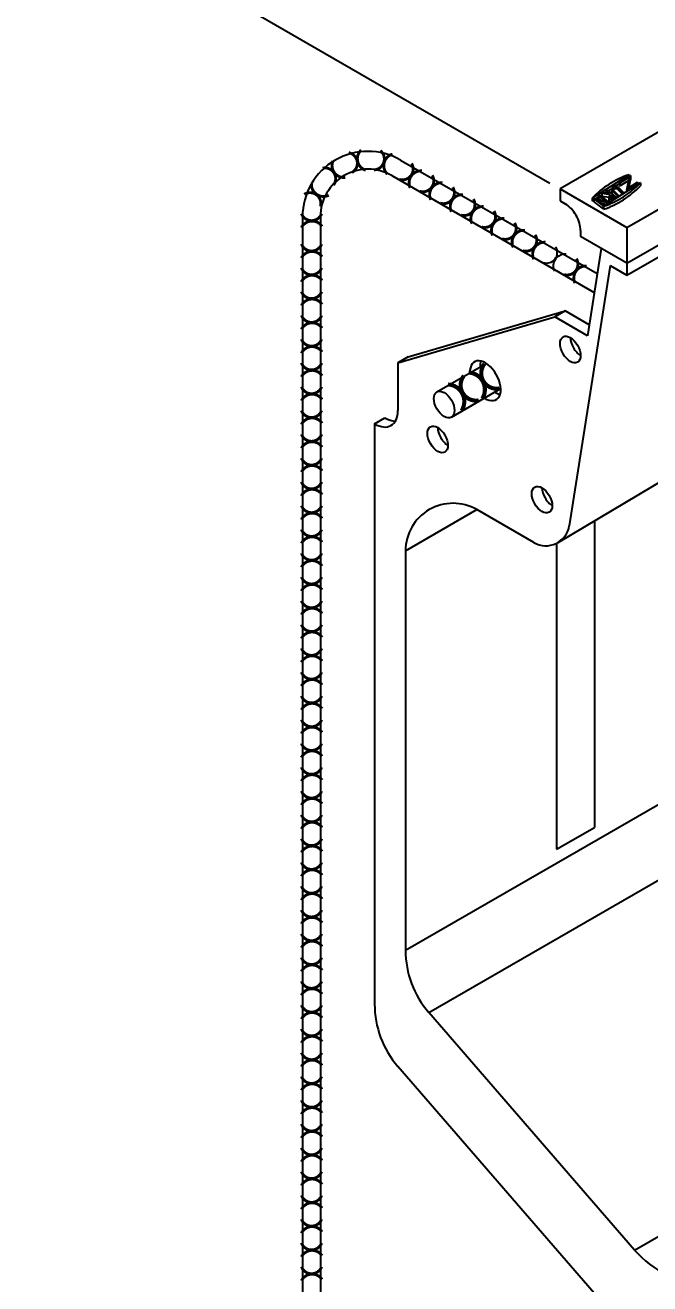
# Model space of a CAD drawing. Extents: x 134 to 282, y 157 to 239.
# Drawn here: x 192.73 to 205.86, y 170.2 to 196.66 of the extents above; entities that cross this region are included whole.
import ezdxf

# ---------------------------------------------------------------- set-up
doc = ezdxf.new("R2010")
doc.units = 0
doc.header["$LTSCALE"] = 0.75
doc.header["$MEASUREMENT"] = 0
doc.layers.get('0').update_dxf_attribs({"linetype": 'CONTINUOUS'})
doc.layers.get('DEFPOINTS').update_dxf_attribs({"linetype": 'CONTINUOUS'})
doc.layers.add('MATERIAL', color=1, linetype='CONTINUOUS')
doc.layers.add('OBJECTS', color=3, linetype='CONTINUOUS')
doc.styles.add('STD', font='ITALICC')
doc.dimstyles.get("Standard").update_dxf_attribs({"dimtxt": 1.5, "dimasz": 1, "dimexe": 1, "dimexo": 0.125, "dimgap": 0.125, "dimtad": 0, "dimtih": 1, "dimtoh": 1, "dimdec": 4, "dimzin": 0, "dimdsep": 46, "dimlunit": 5, "dimtxsty": 'STD', "dimcen": 0.0625, "dimadec": 0, "dimazin": 0, "dimtfac": 1, "dimtdec": 4, "dimtofl": 0, "dimtmove": 0, "dimatfit": 3, "dimfxl": 0, "dimfrac": 2, "dimtolj": 1, "dimtzin": 0, "dimarcsym": 0})

# ---------------------------------------------------------------- blocks, each defined once
blk = doc.blocks.new('*D1')
at = {"color": 0, "linetype": 'ByBlock'}
for p, q in [((177.544793, 216.675946), (189.24247, 216.675946)), ((188.24247, 215.675946), (188.24247, 207.068804)), ((188.24247, 195.925947), (188.24247, 204.53309)), ((164.294793, 194.925947), (189.24247, 194.925947))]:
    blk.add_line(p, q, dxfattribs=at)
for points in [[(188.075803, 215.675946), (188.409137, 215.675946), (188.24247, 216.675946)], [(188.075803, 195.925947), (188.409137, 195.925947), (188.24247, 194.925947)]]:
    blk.add_solid(points, dxfattribs=at)
at = {"layer": 'DEFPOINTS', "color": 0, "linetype": 'ByBlock'}
for p in [(177.419793, 216.675946), (188.24247, 216.675946), (164.169793, 194.925947)]:
    blk.add_point(p, dxfattribs=at)
at = {"color": 0, "linetype": 'ByBlock', "insert": (188.24247, 205.800947), "char_height": 1.5, "attachment_point": 5, "style": 'STD'}
blk.add_mtext('\\A1;21 3/4 [552]', dxfattribs=at)

msp = doc.modelspace()

# ---------------------------------------------------------------- linework, layer by layer
at = {"layer": 'MATERIAL', "color": 7}
for p, q in [((200.624503, 193.82167), (204.757628, 191.43541)), ((200.437003, 193.496911), (204.695287, 191.038389)), ((198.562003, 192.630885), (198.562003, 168.562315)), ((198.937003, 192.630885), (198.937003, 168.562315))]:
    msp.add_line(p, q, dxfattribs=at)
for radius in [1.375, 1]:
    msp.add_arc((199.937003, 192.630885), radius, 60, 180, dxfattribs=at)
at = {"layer": 'OBJECTS', "color": 7}
for p, q in [((221.29517, 203.214382), (203.974662, 193.214382)), ((193.365851, 199.339382), (203.758156, 193.339382)), ((205.381954, 192.401882), (208.304789, 194.089382)), ((205.424666, 193.515151), (204.650168, 193.02165)), ((205.455212, 193.500648), (205.222166, 193.352154)), ((205.434569, 193.463419), (205.241989, 193.340709)), ((205.377211, 193.18631), (205.434569, 193.463419)), ((205.398353, 193.22595), (205.455212, 193.500648)), ((205.424666, 193.515151), (205.424666, 193.481184)), ((205.455212, 193.500648), (205.455212, 193.410085)), ((203.974662, 193.214382), (205.381954, 192.401882)), ((203.974662, 193.214382), (203.974662, 192.964382)), ((205.664608, 193.344243), (204.890109, 192.850743)), ((204.975454, 193.194952), (204.942843, 193.176124)), ((204.942843, 193.176124), (205.007591, 193.118478)), ((204.942843, 193.176124), (204.942843, 193.127323)), ((204.975454, 193.194952), (205.156604, 193.033672)), ((205.065459, 193.223769), (204.994134, 193.178321)), ((205.063786, 193.207964), (205.063786, 193.145464)), ((205.066746, 193.187034), (205.196162, 193.058878)), ((205.085656, 193.197722), (205.210868, 193.073728)), ((205.222166, 193.32362), (205.15612, 193.281537)), ((205.167629, 193.255097), (205.297045, 193.126941)), ((205.182335, 193.269948), (205.311751, 193.141791)), ((205.182335, 193.207448), (205.287101, 193.103701)), ((205.241989, 193.340709), (205.222166, 193.352154)), ((205.222166, 193.352154), (205.222166, 193.289654)), ((205.222166, 193.289654), (205.241989, 193.278209)), ((205.419667, 193.391423), (205.241989, 193.278209)), ((205.241989, 193.340709), (205.241989, 193.278209)), ((205.620508, 193.341336), (205.377211, 193.18631)), ((205.377211, 193.18631), (205.377211, 193.161118)), ((205.598962, 193.353776), (205.398353, 193.22595)), ((205.419946, 193.23971), (205.455212, 193.410085)), ((205.598962, 193.353776), (205.620508, 193.341336)), ((205.620508, 193.341336), (205.620508, 193.316143)), ((205.664608, 193.344243), (205.664608, 193.281743)), ((203.974662, 192.964382), (204.082915, 192.901882)), ((204.650168, 193.02165), (204.650168, 192.95915)), ((204.683264, 192.980239), (204.650168, 192.95915)), ((204.683264, 193.008773), (204.683264, 192.946273)), ((204.683264, 193.008773), (204.88235, 192.858921)), ((204.947152, 192.950858), (204.683264, 193.008773)), ((204.683264, 192.946273), (204.88235, 192.796421)), ((204.783287, 193.043972), (204.716572, 193.001463)), ((204.987661, 192.9205), (204.772615, 192.967695)), ((204.772615, 192.967695), (204.902032, 192.870284)), ((204.802583, 193.084801), (204.783287, 193.07366)), ((204.783287, 193.07366), (204.783287, 193.01116)), ((204.783287, 193.07366), (204.947152, 192.950858)), ((204.783287, 193.01116), (204.829215, 192.976741)), ((204.802583, 193.084801), (205.006957, 192.93164)), ((204.853122, 193.088471), (204.823161, 193.069379)), ((204.948632, 192.888033), (204.849566, 192.909775)), ((204.853122, 193.117004), (204.884743, 193.13526)), ((205.037544, 193.091811), (204.853122, 193.117004)), ((204.853122, 193.117004), (204.853122, 193.054504)), ((205.006352, 193.033572), (204.853122, 193.054504)), ((205.007591, 193.118478), (204.884743, 193.13526)), ((204.942843, 193.145639), (204.919173, 193.130557)), ((204.987661, 192.9205), (205.006957, 192.93164)), ((204.987661, 192.9205), (204.987661, 192.912902)), ((205.009342, 192.959302), (205.006352, 193.033572)), ((205.006957, 192.93164), (205.006957, 192.925197)), ((205.046203, 193.072789), (205.067455, 193.085059)), ((205.046203, 193.021488), (205.067455, 193.033758)), ((205.066746, 193.124534), (205.165821, 193.026423)), ((205.067455, 193.085059), (205.067455, 193.033758)), ((205.067455, 193.085059), (205.12206, 193.036444)), ((205.067455, 193.033758), (205.087939, 193.015521)), ((205.12206, 193.036444), (205.099429, 193.022024)), ((205.156604, 193.033672), (205.11066, 193.004397)), ((205.156604, 193.033672), (205.156604, 193.02055)), ((205.196162, 193.058878), (205.210868, 193.073728)), ((205.196162, 193.058878), (205.196162, 193.045755)), ((205.210868, 193.073728), (205.210868, 193.055126)), ((205.311751, 193.141791), (205.297045, 193.126941)), ((205.297045, 193.126941), (205.297045, 193.110037)), ((205.311751, 193.141791), (205.311751, 193.119408)), ((205.381954, 191.651882), (207.98003, 193.151882)), ((205.381954, 191.401882), (208.196536, 193.026882)), ((204.902032, 192.870284), (204.88235, 192.858921)), ((204.88235, 192.858921), (204.88235, 192.796421)), ((204.88235, 192.796421), (204.890109, 192.800901)), ((204.890109, 192.850743), (204.890109, 192.788243)), ((204.902032, 192.870284), (204.902032, 192.85834)), ((205.381954, 192.401882), (205.381954, 191.651882)), ((204.407675, 192.339382), (204.407675, 192.214382)), ((205.381954, 191.651882), (204.407675, 192.214382)), ((204.840688, 191.964382), (204.552749, 190.130624)), ((205.02922, 191.605533), (204.17044, 186.136321)), ((205.02922, 191.605533), (205.381954, 191.401882)), ((205.381954, 191.651882), (205.381954, 191.401882)), ((200.564687, 189.558132), (203.866409, 190.526882)), ((200.781194, 189.683132), (204.082915, 190.651882)), ((204.082915, 190.651882), (203.866409, 190.526882)), ((204.552749, 190.130624), (203.866409, 190.526882)), ((204.588742, 190.359844), (204.082915, 190.651882)), ((200.781194, 189.683132), (200.564687, 189.558132)), ((200.564687, 189.558132), (200.564687, 188.558132)), ((201.385873, 188.948297), (202.423061, 189.547119)), ((201.692059, 188.417967), (202.729248, 189.016789)), ((200.077548, 188.276882), (200.294054, 188.401882)), ((200.077548, 188.276882), (200.077548, 176.07815)), ((203.932354, 185.784306), (207.565883, 187.94849)), ((200.727067, 185.607332), (202.227067, 186.473357)), ((203.426492, 185.780869), (202.227067, 186.473357)), ((204.702709, 186.243141), (204.702709, 179.794045)), ((203.90367, 185.768471), (203.90367, 179.33272)), ((200.727067, 185.607332), (200.727067, 177.210032)), ((200.727067, 177.210032), (209.499342, 182.274707)), ((201.215209, 175.900724), (210.845245, 181.460628)), ((203.90367, 179.33272), (204.702709, 179.794045)), ((205.541568, 170.905075), (201.215209, 175.900724)), ((205.427356, 169.155075), (200.56569, 174.768843)), ((205.541568, 170.905075), (211.552385, 174.375421))]:
    msp.add_line(p, q, dxfattribs=at)
for points, const_width in [([(199.532897, 193.979178, -0.688836), (199.601705, 193.560109, -0.509663)], 0.060136), ([(199.794327, 194.031979, 0.571711), (199.891885, 193.608196, 0.509663)], 0.060136), ([(200.197247, 194.020477, -0.688836), (200.065941, 193.616606, -0.509663)], 0.060136), ([(200.45373, 193.947338, 0.571711), (200.345801, 193.526077, 0.509663)], 0.060136), ([(199.203075, 193.805791, 0.571711), (199.461481, 193.456025, 0.509663)], 0.060136), ([(200.854653, 193.75144, -0.688836), (200.593603, 193.416469, -0.509663)], 0.060136), ([(198.984364, 193.653153, -0.688836), (199.214522, 193.296249, -0.509663)], 0.060136), ([(201.070873, 193.595292, 0.571711), (200.825875, 193.236007, 0.509663)], 0.060136), ([(201.287666, 193.50144, -0.688836), (201.026615, 193.166469, -0.509663)], 0.060136), ([(198.598537, 193.101852, -0.688836), (198.938582, 192.847446, -0.509663)], 0.060136), ([(198.750399, 193.321104, 0.571711), (199.114437, 193.083226, 0.509663)], 0.060136), ([(201.503885, 193.345292, 0.571711), (201.258888, 192.986007, 0.509663)], 0.060136), ([(201.720678, 193.25144, -0.688836), (201.459628, 192.916469, -0.509663)], 0.060136), ([(201.936898, 193.095292, 0.571711), (201.691901, 192.736007, 0.509663)], 0.060136), ([(202.153691, 193.00144, -0.688836), (201.892641, 192.666469, -0.509663)], 0.060136), ([(198.964028, 192.694601, -0.688836), (198.539351, 192.696221, -0.509663)], 0.060136), ([(202.369911, 192.845292, 0.571711), (202.124913, 192.486007, 0.509663)], 0.060136), ([(202.586704, 192.75144, -0.688836), (202.325653, 192.416469, -0.509663)], 0.060136), ([(198.972758, 192.428036, 0.571711), (198.538666, 192.402084, 0.509663)], 0.060136), ([(202.802924, 192.595292, 0.571711), (202.557926, 192.236007, 0.509663)], 0.060136), ([(203.019716, 192.50144, -0.688836), (202.758666, 192.166469, -0.509663)], 0.060136), ([(203.235936, 192.345292, 0.571711), (202.990939, 191.986007, 0.509663)], 0.060136), ([(203.452729, 192.25144, -0.688836), (203.191679, 191.916469, -0.509663)], 0.060136), ([(203.668949, 192.095292, 0.571711), (203.423951, 191.736007, 0.509663)], 0.060136), ([(198.972758, 191.789301, 0.571711), (198.538666, 191.763349, 0.509663)], 0.060136), ([(198.964028, 192.055867, -0.688836), (198.539351, 192.057486, -0.509663)], 0.060136), ([(198.964028, 191.555867, -0.688836), (198.539351, 191.557486, -0.509663)], 0.060136), ([(204.318754, 191.75144, -0.688836), (204.057704, 191.416469, -0.509663)], 0.060136), ([(204.534974, 191.595292, 0.571711), (204.289977, 191.236007, 0.509663)], 0.060136), ([(198.972758, 191.289301, 0.571711), (198.538666, 191.263349, 0.509663)], 0.060136), ([(198.964028, 191.055867, -0.688836), (198.539351, 191.057486, -0.509663)], 0.060136), ([(198.972758, 190.789301, 0.571711), (198.538666, 190.763349, 0.509663)], 0.060136), ([(198.964028, 190.555867, -0.688836), (198.539351, 190.557486, -0.509663)], 0.060136), ([(198.972758, 190.289301, 0.571711), (198.538666, 190.263349, 0.509663)], 0.060136), ([(198.964028, 190.055867, -0.688836), (198.539351, 190.057486, -0.509663)], 0.060136), ([(198.972758, 189.789301, 0.571711), (198.538666, 189.763349, 0.509663)], 0.060136), ([(198.964028, 189.555867, -0.688836), (198.539351, 189.557486, -0.509663)], 0.060136), ([(202.387706, 189.538893, 0.688836), (202.699473, 189.020627, 0.509663)], 0.085644), ([(198.972758, 189.289301, 0.571711), (198.538666, 189.263349, 0.509663)], 0.060136), ([(201.954693, 189.288893, 0.688836), (202.26646, 188.770627, 0.509663)], 0.085644), ([(202.055286, 189.355122, -0.571711), (202.340196, 188.805226, -0.509663)], 0.085644), ([(198.972758, 188.789301, 0.571711), (198.538666, 188.763349, 0.509663)], 0.060136), ([(198.964028, 189.055867, -0.688836), (198.539351, 189.057486, -0.509663)], 0.060136), ([(201.622273, 189.105122, -0.571711), (201.907183, 188.555226, -0.509663)], 0.085644), ([(198.972758, 188.289301, 0.571711), (198.538666, 188.263349, 0.509663)], 0.060136), ([(198.964028, 188.555867, -0.688836), (198.539351, 188.557486, -0.509663)], 0.060136), ([(198.972758, 187.789301, 0.571711), (198.538666, 187.763349, 0.509663)], 0.060136), ([(198.964028, 188.055867, -0.688836), (198.539351, 188.057486, -0.509663)], 0.060136), ([(198.972758, 187.289301, 0.571711), (198.538666, 187.263349, 0.509663)], 0.060136), ([(198.964028, 187.555867, -0.688836), (198.539351, 187.557486, -0.509663)], 0.060136), ([(198.964028, 187.055867, -0.688836), (198.539351, 187.057486, -0.509663)], 0.060136), ([(198.972758, 186.789301, 0.571711), (198.538666, 186.763349, 0.509663)], 0.060136), ([(198.964028, 186.555867, -0.688836), (198.539351, 186.557486, -0.509663)], 0.060136), ([(198.972758, 186.289301, 0.571711), (198.538666, 186.263349, 0.509663)], 0.060136), ([(198.964028, 186.055867, -0.688836), (198.539351, 186.057486, -0.509663)], 0.060136), ([(198.972758, 185.789301, 0.571711), (198.538666, 185.763349, 0.509663)], 0.060136), ([(198.964028, 185.555867, -0.688836), (198.539351, 185.557486, -0.509663)], 0.060136), ([(198.972758, 185.289301, 0.571711), (198.538666, 185.263349, 0.509663)], 0.060136), ([(198.964028, 185.055867, -0.688836), (198.539351, 185.057486, -0.509663)], 0.060136), ([(198.972758, 184.789301, 0.571711), (198.538666, 184.763349, 0.509663)], 0.060136), ([(198.964028, 184.555867, -0.688836), (198.539351, 184.557486, -0.509663)], 0.060136), ([(198.972758, 184.289301, 0.571711), (198.538666, 184.263349, 0.509663)], 0.060136), ([(198.972758, 183.789301, 0.571711), (198.538666, 183.763349, 0.509663)], 0.060136), ([(198.964028, 184.055867, -0.688836), (198.539351, 184.057486, -0.509663)], 0.060136), ([(198.972758, 183.289301, 0.571711), (198.538666, 183.263349, 0.509663)], 0.060136), ([(198.964028, 183.555867, -0.688836), (198.539351, 183.557486, -0.509663)], 0.060136), ([(198.972758, 182.789301, 0.571711), (198.538666, 182.763349, 0.509663)], 0.060136), ([(198.964028, 183.055867, -0.688836), (198.539351, 183.057486, -0.509663)], 0.060136), ([(198.964028, 182.555867, -0.688836), (198.539351, 182.557486, -0.509663)], 0.060136), ([(198.972758, 182.289301, 0.571711), (198.538666, 182.263349, 0.509663)], 0.060136), ([(198.964028, 182.055867, -0.688836), (198.539351, 182.057486, -0.509663)], 0.060136), ([(198.972758, 181.789301, 0.571711), (198.538666, 181.763349, 0.509663)], 0.060136), ([(198.964028, 181.555867, -0.688836), (198.539351, 181.557486, -0.509663)], 0.060136), ([(198.972758, 181.289301, 0.571711), (198.538666, 181.263349, 0.509663)], 0.060136), ([(198.964028, 181.055867, -0.688836), (198.539351, 181.057486, -0.509663)], 0.060136), ([(198.972758, 180.789301, 0.571711), (198.538666, 180.763349, 0.509663)], 0.060136), ([(198.964028, 180.555867, -0.688836), (198.539351, 180.557486, -0.509663)], 0.060136), ([(198.972758, 180.289301, 0.571711), (198.538666, 180.263349, 0.509663)], 0.060136), ([(198.964028, 180.055867, -0.688836), (198.539351, 180.057486, -0.509663)], 0.060136), ([(198.972758, 179.789301, 0.571711), (198.538666, 179.763349, 0.509663)], 0.060136), ([(198.972758, 179.289301, 0.571711), (198.538666, 179.263349, 0.509663)], 0.060136), ([(198.964028, 179.555867, -0.688836), (198.539351, 179.557486, -0.509663)], 0.060136), ([(198.972758, 178.789301, 0.571711), (198.538666, 178.763349, 0.509663)], 0.060136), ([(198.964028, 179.055867, -0.688836), (198.539351, 179.057486, -0.509663)], 0.060136), ([(198.972758, 178.289301, 0.571711), (198.538666, 178.263349, 0.509663)], 0.060136), ([(198.964028, 178.555867, -0.688836), (198.539351, 178.557486, -0.509663)], 0.060136), ([(198.964028, 178.055867, -0.688836), (198.539351, 178.057486, -0.509663)], 0.060136), ([(198.972758, 177.789301, 0.571711), (198.538666, 177.763349, 0.509663)], 0.060136), ([(198.964028, 177.555867, -0.688836), (198.539351, 177.557486, -0.509663)], 0.060136), ([(198.972758, 177.289301, 0.571711), (198.538666, 177.263349, 0.509663)], 0.060136), ([(198.964028, 177.055867, -0.688836), (198.539351, 177.057486, -0.509663)], 0.060136), ([(198.972758, 176.789301, 0.571711), (198.538666, 176.763349, 0.509663)], 0.060136), ([(198.964028, 176.555867, -0.688836), (198.539351, 176.557486, -0.509663)], 0.060136), ([(198.972758, 176.289301, 0.571711), (198.538666, 176.263349, 0.509663)], 0.060136), ([(198.964028, 176.055867, -0.688836), (198.539351, 176.057486, -0.509663)], 0.060136), ([(198.972758, 175.789301, 0.571711), (198.538666, 175.763349, 0.509663)], 0.060136), ([(198.964028, 175.555867, -0.688836), (198.539351, 175.557486, -0.509663)], 0.060136), ([(198.972758, 175.289301, 0.571711), (198.538666, 175.263349, 0.509663)], 0.060136), ([(198.972758, 174.789301, 0.571711), (198.538666, 174.763349, 0.509663)], 0.060136), ([(198.964028, 175.055867, -0.688836), (198.539351, 175.057486, -0.509663)], 0.060136), ([(198.972758, 174.289301, 0.571711), (198.538666, 174.263349, 0.509663)], 0.060136), ([(198.964028, 174.555867, -0.688836), (198.539351, 174.557486, -0.509663)], 0.060136), ([(198.972758, 173.789301, 0.571711), (198.538666, 173.763349, 0.509663)], 0.060136), ([(198.964028, 174.055867, -0.688836), (198.539351, 174.057486, -0.509663)], 0.060136), ([(198.964028, 173.555867, -0.688836), (198.539351, 173.557486, -0.509663)], 0.060136), ([(198.972758, 173.289301, 0.571711), (198.538666, 173.263349, 0.509663)], 0.060136), ([(198.964028, 173.055867, -0.688836), (198.539351, 173.057486, -0.509663)], 0.060136), ([(198.972758, 172.789301, 0.571711), (198.538666, 172.763349, 0.509663)], 0.060136), ([(198.964028, 172.555867, -0.688836), (198.539351, 172.557486, -0.509663)], 0.060136), ([(198.972758, 172.289301, 0.571711), (198.538666, 172.263349, 0.509663)], 0.060136), ([(198.964028, 172.055867, -0.688836), (198.539351, 172.057486, -0.509663)], 0.060136), ([(198.972758, 171.789301, 0.571711), (198.538666, 171.763349, 0.509663)], 0.060136), ([(198.964028, 171.555867, -0.688836), (198.539351, 171.557486, -0.509663)], 0.060136), ([(198.972758, 171.289301, 0.571711), (198.538666, 171.263349, 0.509663)], 0.060136), ([(198.964028, 171.055867, -0.688836), (198.539351, 171.057486, -0.509663)], 0.060136), ([(198.972758, 170.789301, 0.571711), (198.538666, 170.763349, 0.509663)], 0.060136), ([(198.972758, 170.289301, 0.571711), (198.538666, 170.263349, 0.509663)], 0.060136), ([(198.964028, 170.555867, -0.688836), (198.539351, 170.557486, -0.509663)], 0.060136)]:
    msp.add_lwpolyline(points, format="xyb", dxfattribs=dict(at, const_width=const_width))
for centre, radius, start, end in [((206.033437, 191.705249), 1.909541, 108.590644, 136.418851), ((204.276059, 194.66893), 1.919078, 288.661175, 316.34832), ((204.276059, 194.60643), 1.919078, 288.661175, 316.34832), ((205.139265, 193.207964), 0.075479, 55.205723, 196.098951), ((205.139265, 193.207964), 0.054579, 55.205723, 190.815981), ((205.139265, 193.145464), 0.075479, 55.205723, 135.401967), ((205.060104, 193.042255), 0.054449, 114.477206, 198.554974), ((205.082262, 193.043464), 0.07607, 194.102475, 196.544624), ((205.068542, 193.062821), 0.072022, 214.717275, 305.787956), ((205.068542, 193.000321), 0.072022, 214.717275, 237.350004), ((205.068542, 193.062821), 0.051122, 214.717275, 305.787956), ((205.060104, 193.042255), 0.033549, 114.477206, 198.554974), ((205.060104, 192.990954), 0.033549, 114.477206, 122.771744), ((205.139265, 193.145464), 0.075479, 180, 196.098951), ((203.69133, 191.883743), 0.227263, 252.949013, 31.190866), ((204.085221, 191.593533), 0.252315, 86.195613, 205.224008), ((201.727067, 185.607332), 1, 60, 180), ((203.676492, 186.213881), 0.5, 240, 351.07623), ((202.727067, 177.210032), 2, 180, 220.893395), ((202.077548, 176.07815), 2, 180, 220.893395), ((207.053426, 172.214382), 2, 220.893395, 270)]:
    msp.add_arc(centre, radius, start, end, dxfattribs=at)
for centre, major_axis, start_param, end_param in [((204.082915, 192.526882), (0.22964, -0.397748), 0.785398163, 2.35619449), ((204.407675, 189.964382), (0.153093, -0.265165), 3.926990817, 5.497787144), ((202.404991, 189.183132), (0.22964, -0.397748), 5.442116637, 10.265846631), ((202.621498, 189.308132), (0.22964, -0.397748), 3.632475332, 3.982661324), ((202.621498, 189.308132), (0.22964, -0.397748), 5.442116637, 5.792302629), ((200.077548, 188.839382), (0.344459, -0.596621), 5.497787144, 7.068583471), ((200.294054, 188.964382), (0.344459, -0.596621), 5.497787144, 5.963498048), ((201.620112, 188.073782), (0.153093, -0.265165), 3.926990817, 5.497787144), ((203.812282, 186.808132), (0.153093, -0.265165), 3.926990817, 5.497787144)]:
    msp.add_ellipse(centre, major_axis=major_axis, ratio=0.57735, start_param=start_param, end_param=end_param, dxfattribs=at)
for centre in [(204.191169, 189.839382), (201.538966, 188.683132), (201.403606, 187.948782), (203.595776, 186.683132)]:
    msp.add_ellipse(centre, major_axis=(0.153093, -0.265165), ratio=0.57735, dxfattribs=at)

# ---------------------------------------------------------------- dimensions: what is measured, and where the dimension line sits
dim = msp.add_linear_dim(base=(188.24247, 216.675946), p1=(164.169793, 194.925947), p2=(177.419793, 216.675946), angle=90, dimstyle='Standard', dxfattribs=at)
dim.commit()
dim.dimension.update_dxf_attribs({"geometry": '*D1', "text_midpoint": (188.24247, 205.800947)})

doc.saveas('drawing.dxf')
